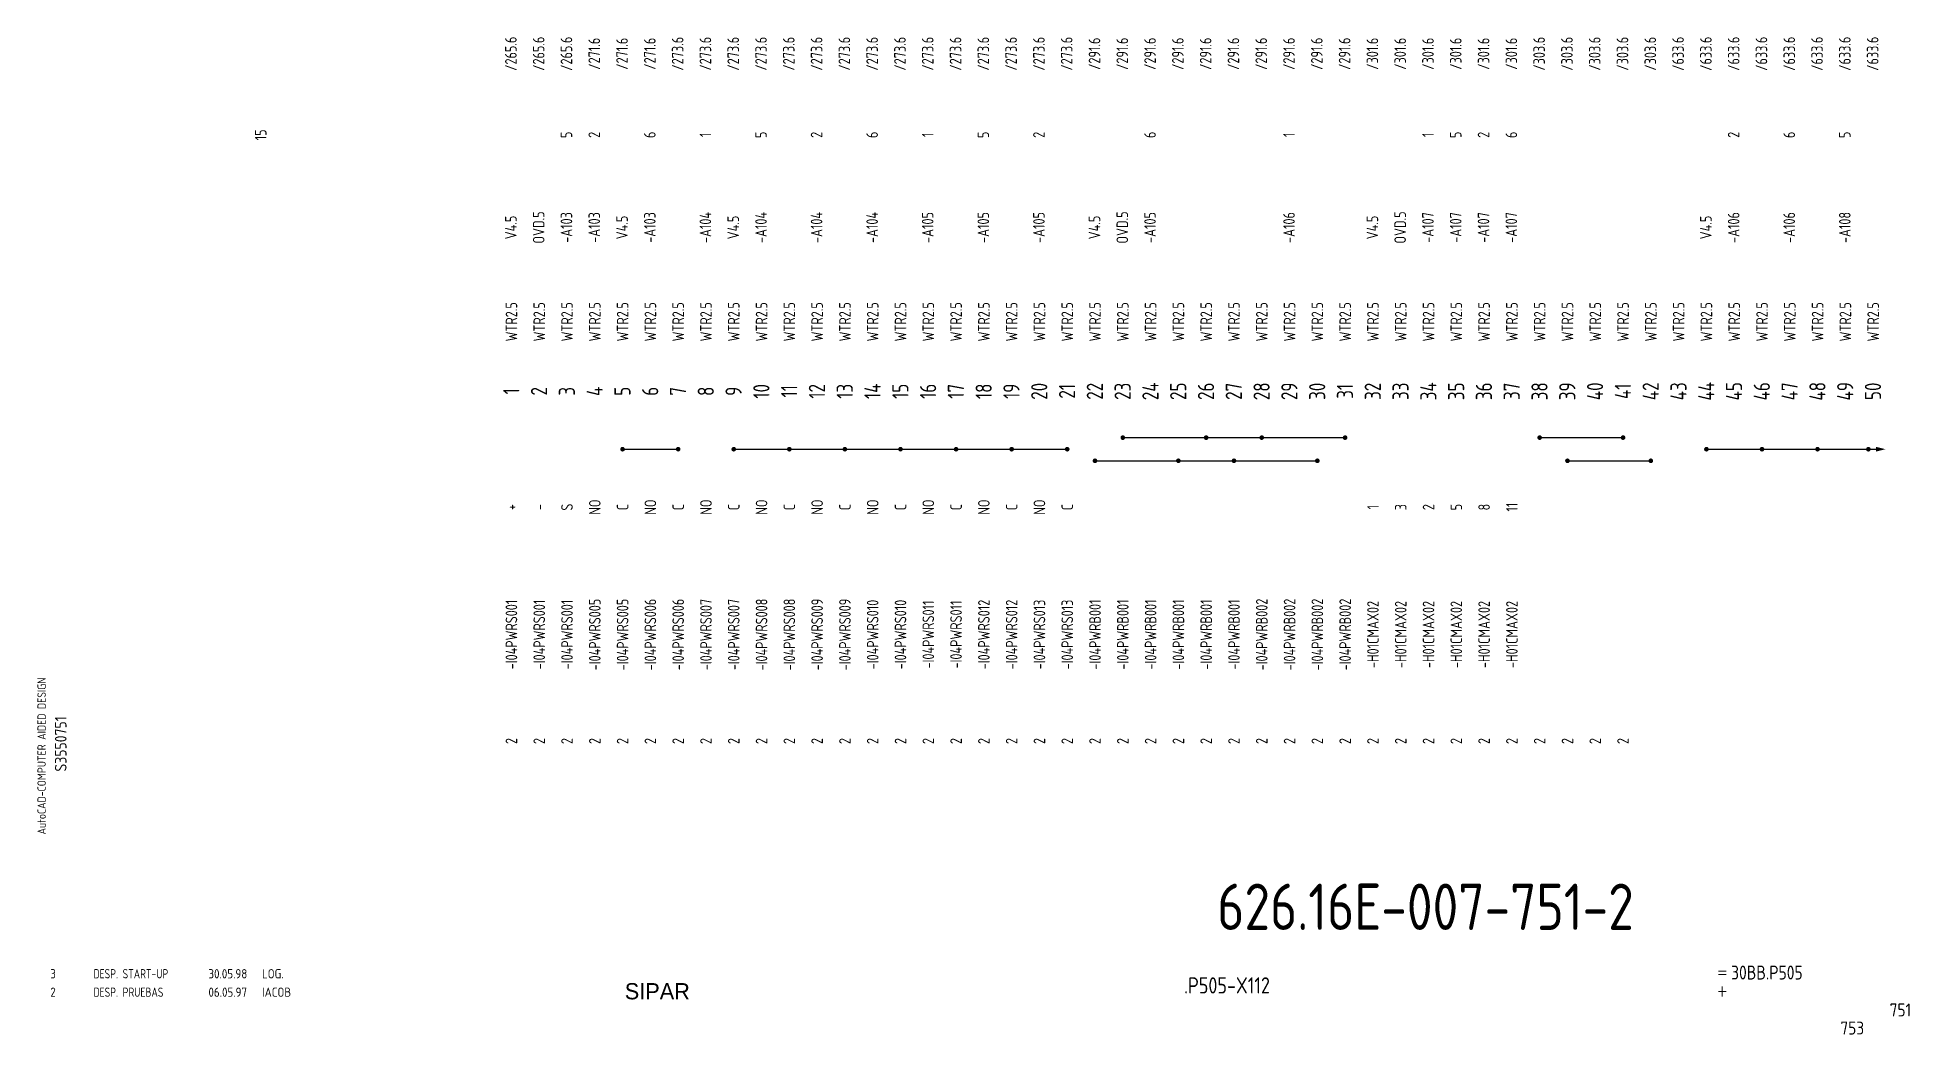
# Model space of a CAD drawing. Extents: x 10 to 414, y 6 to 221.
import ezdxf
from ezdxf.enums import TextEntityAlignment as Align

# ---------------------------------------------------------------- set-up
doc = ezdxf.new("R2010")
doc.units = 0
doc.header["$LTSCALE"] = 5
doc.header["$MEASUREMENT"] = 0
doc.layers.get('0').update_dxf_attribs({"linetype": 'CONTINUOUS'})
doc.layers.add('3', color=3, linetype='CONTINUOUS')
doc.layers.add('CART', color=7, linetype='CONTINUOUS')
doc.styles.add('DIN', font='DIN.shx', dxfattribs={"width": 0.85})
doc.styles.add('N', font='ROMANS', dxfattribs={"width": 0.85, "height": 3})
doc.styles.add('X', font='UNIV.SHX', dxfattribs={"height": 3.5})

msp = doc.modelspace()

# ---------------------------------------------------------------- linework, layer by layer
at = {"linetype": 'Continuous'}
for p, q in [((244, 134.5), (292, 134.5)), ((334, 134.5), (352, 134.5)), ((136, 132), (148, 132)), ((160, 132), (232, 132)), ((238, 129.5), (286, 129.5)), ((340, 129.5), (358, 129.5))]:
    msp.add_line(p, q, dxfattribs=at)
msp.add_line((370, 132), (406.65, 132))
at = {"const_width": 0.5}
for points in [[(243.75, 134.5, -1), (244.25, 134.5, -1)], [(261.75, 134.5, -1), (262.25, 134.5, -1)], [(273.75, 134.5, -1), (274.25, 134.5, -1)], [(291.75, 134.5, -1), (292.25, 134.5, -1)], [(333.75, 134.5, 1), (334.25, 134.5, 1)], [(351.75, 134.5, 1), (352.25, 134.5, 1)], [(135.75, 132, 1), (136.25, 132, 1)], [(147.75, 132, 1), (148.25, 132, 1)], [(159.75, 132, 1), (160.25, 132, 1)], [(171.75, 132, 1), (172.25, 132, 1)], [(183.75, 132, 1), (184.25, 132, 1)], [(195.75, 132, 1), (196.25, 132, 1)], [(207.75, 132, 1), (208.25, 132, 1)], [(219.75, 132, 1), (220.25, 132, 1)], [(231.75, 132, 1), (232.25, 132, 1)], [(237.75, 129.5, 1), (238.25, 129.5, 1)], [(255.75, 129.5, 1), (256.25, 129.5, 1)], [(267.75, 129.5, 1), (268.25, 129.5, 1)], [(285.75, 129.5, 1), (286.25, 129.5, 1)], [(339.75, 129.5, 1), (340.25, 129.5, 1)], [(357.75, 129.5, 1), (358.25, 129.5, 1)], [(369.75, 132, 1), (370.25, 132, 1)], [(381.75, 132, 1), (382.25, 132, 1)], [(393.75, 132, 1), (394.25, 132, 1)], [(404.72, 132, 1), (405.22, 132, 1)]]:
    msp.add_lwpolyline(points, format="xyb", close=True, dxfattribs=at)
at = {"linetype": 'Continuous'}
msp.add_lwpolyline([(408.65, 132, 0, 1, 0), (406.65, 132, 1, 1, 0)], format="xyseb", dxfattribs=at)

# ---------------------------------------------------------------- texts
at = {"style": 'DIN', "width": 0.8}
for s, p in [('/265.6', (111.88, 217.36)), ('/265.6', (117.88, 217.36)), ('/265.6', (123.88, 217.36)), ('/271.6', (129.88, 217.36)), ('/271.6', (135.88, 217.36)), ('/271.6', (141.88, 217.36)), ('/273.6', (147.88, 217.36)), ('/273.6', (153.88, 217.36)), ('/273.6', (159.88, 217.36)), ('/273.6', (165.88, 217.36)), ('/273.6', (171.88, 217.36)), ('/273.6', (177.88, 217.36)), ('/273.6', (183.88, 217.36)), ('/273.6', (189.88, 217.36)), ('/273.6', (195.88, 217.36)), ('/273.6', (201.88, 217.36)), ('/273.6', (207.88, 217.36)), ('/273.6', (213.88, 217.36)), ('/273.6', (219.88, 217.36)), ('/273.6', (225.88, 217.36)), ('/273.6', (231.88, 217.36)), ('/291.6', (237.88, 217.36)), ('/291.6', (243.88, 217.36)), ('/291.6', (249.88, 217.36)), ('/291.6', (255.88, 217.36)), ('/291.6', (261.88, 217.36)), ('/291.6', (267.88, 217.36)), ('/291.6', (273.88, 217.36)), ('/291.6', (279.88, 217.36)), ('/291.6', (285.88, 217.36)), ('/291.6', (291.88, 217.36)), ('/301.6', (297.88, 217.36)), ('/301.6', (303.88, 217.36)), ('/301.6', (309.88, 217.36)), ('/301.6', (315.88, 217.36)), ('/301.6', (321.88, 217.36)), ('/301.6', (327.88, 217.36)), ('/303.6', (333.88, 217.36)), ('/303.6', (339.88, 217.36)), ('/303.6', (345.88, 217.36)), ('/303.6', (351.88, 217.36)), ('/303.6', (357.88, 217.36)), ('/633.6', (363.88, 217.36)), ('/633.6', (369.88, 217.36)), ('/633.6', (375.88, 217.36)), ('/633.6', (381.88, 217.36)), ('/633.6', (387.88, 217.36)), ('/633.6', (393.88, 217.36)), ('/633.6', (399.88, 217.36)), ('/633.6', (405.88, 217.36)), ('15', (57.88, 199.86)), ('15', (57.88, 199.86)), ('5', (123.88, 199.86)), ('2', (129.88, 199.86)), ('6', (141.88, 199.86)), ('1', (153.88, 199.86)), ('5', (165.88, 199.86)), ('2', (177.88, 199.86)), ('6', (189.88, 199.86)), ('1', (201.88, 199.86)), ('5', (213.88, 199.86)), ('2', (225.88, 199.86)), ('6', (249.88, 199.86)), ('1', (279.88, 199.86)), ('1', (309.88, 199.86)), ('5', (315.88, 199.86)), ('2', (321.88, 199.86)), ('6', (327.88, 199.86)), ('2', (375.88, 199.86)), ('6', (387.88, 199.86)), ('5', (399.88, 199.86)), ('V4.5', (111.88, 179.86)), ('OVD.5', (117.88, 179.86)), ('-A103', (123.88, 179.86)), ('-A103', (129.88, 179.86)), ('V4.5', (135.88, 179.86)), ('-A103', (141.88, 179.86)), ('-A104', (153.88, 179.86)), ('V4.5', (159.88, 179.86)), ('-A104', (165.88, 179.86)), ('-A104', (177.88, 179.86)), ('-A104', (189.88, 179.86)), ('-A105', (201.88, 179.86)), ('-A105', (213.88, 179.86)), ('-A105', (225.88, 179.86)), ('V4.5', (237.88, 179.86)), ('OVD.5', (243.88, 179.86)), ('-A105', (249.88, 179.86)), ('-A106', (279.88, 179.86)), ('V4.5', (297.88, 179.86)), ('OVD.5', (303.88, 179.86)), ('-A107', (309.88, 179.86)), ('-A107', (315.88, 179.86)), ('-A107', (321.88, 179.86)), ('-A107', (327.88, 179.86)), ('V4.5', (369.88, 179.86)), ('-A106', (375.88, 179.86)), ('-A106', (387.88, 179.86)), ('-A108', (399.88, 179.86)), ('WTR2.5', (112, 159.5)), ('WTR2.5', (118, 159.5)), ('WTR2.5', (124, 159.5)), ('WTR2.5', (130, 159.5)), ('WTR2.5', (136, 159.5)), ('WTR2.5', (142, 159.5)), ('WTR2.5', (148, 159.5)), ('WTR2.5', (154, 159.5)), ('WTR2.5', (160, 159.5)), ('WTR2.5', (166, 159.5)), ('WTR2.5', (172, 159.5)), ('WTR2.5', (178, 159.5)), ('WTR2.5', (184, 159.5)), ('WTR2.5', (190, 159.5)), ('WTR2.5', (196, 159.5)), ('WTR2.5', (202, 159.5)), ('WTR2.5', (208, 159.5)), ('WTR2.5', (214, 159.5)), ('WTR2.5', (220, 159.5)), ('WTR2.5', (226, 159.5)), ('WTR2.5', (232, 159.5)), ('WTR2.5', (238, 159.5)), ('WTR2.5', (244, 159.5)), ('WTR2.5', (250, 159.5)), ('WTR2.5', (256, 159.5)), ('WTR2.5', (262, 159.5)), ('WTR2.5', (268, 159.5)), ('WTR2.5', (274, 159.5)), ('WTR2.5', (280, 159.5)), ('WTR2.5', (286, 159.5)), ('WTR2.5', (292, 159.5)), ('WTR2.5', (298, 159.5)), ('WTR2.5', (304, 159.5)), ('WTR2.5', (310, 159.5)), ('WTR2.5', (316, 159.5)), ('WTR2.5', (322, 159.5)), ('WTR2.5', (328, 159.5)), ('WTR2.5', (334, 159.5)), ('WTR2.5', (340, 159.5)), ('WTR2.5', (346, 159.5)), ('WTR2.5', (352, 159.5)), ('WTR2.5', (358, 159.5)), ('WTR2.5', (364, 159.5)), ('WTR2.5', (370, 159.5)), ('WTR2.5', (376, 159.5)), ('WTR2.5', (382, 159.5)), ('WTR2.5', (388, 159.5)), ('WTR2.5', (394, 159.5)), ('WTR2.5', (400, 159.5)), ('WTR2.5', (406, 159.5)), ('+', (112, 119.5)), ('-', (118, 119.5)), ('S', (124, 119.5)), ('NO', (130, 119.5)), ('C', (136, 119.5)), ('NO', (142, 119.5)), ('C', (148, 119.5)), ('NO', (154, 119.5)), ('C', (160, 119.5)), ('NO', (166, 119.5)), ('C', (172, 119.5)), ('NO', (178, 119.5)), ('C', (184, 119.5)), ('NO', (190, 119.5)), ('C', (196, 119.5)), ('NO', (202, 119.5)), ('C', (208, 119.5)), ('NO', (214, 119.5)), ('C', (220, 119.5)), ('NO', (226, 119.5)), ('C', (232, 119.5)), ('1', (298, 119.5)), ('3', (304, 119.5)), ('2', (310, 119.5)), ('5', (316, 119.5)), ('8', (322, 119.5)), ('11', (328, 119.5)), ('-I04PWRS001', (112, 92)), ('-I04PWRS001', (118, 92)), ('-I04PWRS001', (124, 92)), ('-I04PWRS005', (130, 92)), ('-I04PWRS005', (136, 92)), ('-I04PWRS006', (142, 92)), ('-I04PWRS006', (148, 92)), ('-I04PWRS007', (154, 92)), ('-I04PWRS007', (160, 92)), ('-I04PWRS008', (166, 92)), ('-I04PWRS008', (172, 92)), ('-I04PWRS009', (178, 92)), ('-I04PWRS009', (184, 92)), ('-I04PWRS010', (190, 92)), ('-I04PWRS010', (196, 92)), ('-I04PWRS011', (202, 92)), ('-I04PWRS011', (208, 92)), ('-I04PWRS012', (214, 92)), ('-I04PWRS012', (220, 92)), ('-I04PWRS013', (226, 92)), ('-I04PWRS013', (232, 92)), ('-I04PWRB001', (238, 92)), ('-I04PWRB001', (244, 92)), ('-I04PWRB001', (250, 92)), ('-I04PWRB001', (256, 92)), ('-I04PWRB001', (262, 92)), ('-I04PWRB001', (268, 92)), ('-I04PWRB002', (274, 92)), ('-I04PWRB002', (280, 92)), ('-I04PWRB002', (286, 92)), ('-I04PWRB002', (292, 92)), ('-H01CMAX02', (298, 92)), ('-H01CMAX02', (304, 92)), ('-H01CMAX02', (310, 92)), ('-H01CMAX02', (316, 92)), ('-H01CMAX02', (322, 92)), ('-H01CMAX02', (328, 92)), ('2', (112, 69)), ('2', (118, 69)), ('2', (124, 69)), ('2', (130, 69)), ('2', (136, 69)), ('2', (142, 69)), ('2', (148, 69)), ('2', (154, 69)), ('2', (160, 69)), ('2', (166, 69)), ('2', (172, 69)), ('2', (178, 69)), ('2', (184, 69)), ('2', (190, 69)), ('2', (196, 69)), ('2', (202, 69)), ('2', (208, 69)), ('2', (214, 69)), ('2', (220, 69)), ('2', (226, 69)), ('2', (232, 69)), ('2', (238, 69)), ('2', (244, 69)), ('2', (250, 69)), ('2', (256, 69)), ('2', (262, 69)), ('2', (268, 69)), ('2', (274, 69)), ('2', (280, 69)), ('2', (286, 69)), ('2', (292, 69)), ('2', (298, 69)), ('2', (304, 69)), ('2', (310, 69)), ('2', (316, 69)), ('2', (322, 69)), ('2', (328, 69)), ('2', (334, 69)), ('2', (340, 69)), ('2', (346, 69)), ('2', (352, 69))]:
    msp.add_text(s, height=2.5, rotation=90, dxfattribs=at).set_placement(p, align=Align.MIDDLE)
at = {"color": 6, "style": 'DIN', "width": 0.8}
for s, p in [('10', (165.96, 144.5)), ('12', (177.96, 144.5)), ('13', (183.96, 144.5)), ('14', (189.96, 144.5)), ('15', (195.96, 144.5)), ('16', (201.96, 144.5)), ('17', (207.96, 144.5)), ('18', (213.96, 144.5)), ('19', (219.96, 144.5)), ('20', (225.96, 144.5)), ('21', (231.96, 144.5)), ('22', (237.96, 144.5)), ('23', (243.96, 144.5)), ('24', (249.96, 144.5)), ('25', (255.96, 144.5)), ('26', (261.96, 144.5)), ('27', (267.96, 144.5)), ('28', (273.96, 144.5)), ('29', (279.96, 144.5)), ('30', (285.96, 144.5)), ('31', (291.96, 144.5)), ('32', (297.96, 144.5)), ('33', (303.96, 144.5)), ('34', (309.96, 144.5)), ('35', (315.96, 144.5)), ('36', (321.96, 144.5)), ('37', (327.96, 144.5)), ('38', (333.96, 144.5)), ('39', (339.96, 144.5)), ('40', (345.96, 144.5)), ('41', (351.96, 144.5)), ('42', (357.96, 144.5)), ('43', (363.96, 144.5)), ('44', (369.96, 144.5)), ('45', (375.96, 144.5)), ('46', (381.96, 144.5)), ('47', (387.96, 144.5)), ('48', (393.96, 144.5)), ('49', (399.96, 144.5)), ('50', (405.96, 144.5)), ('1', (111.96, 144.5)), ('2', (117.96, 144.5)), ('3', (123.96, 144.5)), ('4', (129.96, 144.5)), ('5', (135.96, 144.5)), ('6', (141.96, 144.5)), ('7', (147.96, 144.5)), ('8', (153.96, 144.5)), ('9', (159.96, 144.5)), ('11', (171.96, 144.5))]:
    msp.add_text(s, height=3.5, rotation=90, dxfattribs=at).set_placement(p, align=Align.MIDDLE)
at = {"color": 3, "style": 'DIN'}
for s, width, p in [('3', 0.9, (12.45, 17.77)), ('DESP. START-UP', 0.8, (21.76, 17.77)), ('30.05.98', 0.9, (46.59, 17.77)), ('LOG.', 0.9, (58.16, 17.77)), ('2', 0.9, (12.45, 13.79)), ('DESP. PRUEBAS', 0.8, (21.76, 13.79)), ('06.05.97', 0.9, (46.59, 13.79)), ('IACOB', 0.9, (58.16, 13.79))]:
    msp.add_text(s, height=2, dxfattribs=dict(at, width=width)).set_placement(p)
at = {"color": 2, "insert": (264.38, 38.23), "char_height": 10, "width": 111.0411, "attachment_point": 1, "style": 'DIN'}
msp.add_mtext('626.16E-007-751-2', dxfattribs=at)
at = {"layer": '3', "color": 2, "style": 'DIN', "width": 0.85}
msp.add_text('.P505-X112', height=3.5, dxfattribs=at).set_placement((266.5, 14.51), align=Align.CENTER)
at = {"layer": 'CART', "color": 1, "style": 'DIN', "width": 0.9}
msp.add_text('AutoCAD-COMPUTER AIDED DESIGN', height=1.8, rotation=90, dxfattribs=at).set_placement((11.47, 48.84))
at = {"layer": 'CART', "color": 3, "style": 'N', "width": 0.85}
for s, p in [('=', (372.24, 17.91)), ('+', (372.24, 13.87))]:
    msp.add_text(s, height=2.5, dxfattribs=at).set_placement(p)
at = {"layer": 'CART', "color": 3, "style": 'DIN', "width": 0.9, "flags": 1}
msp.add_attdef('S3550751', text='', height=2.5, rotation=90, dxfattribs=at).set_placement((15.95, 68.38), align=Align.CENTER)
at = {"layer": 'CART', "color": 3, "style": 'DIN', "width": 0.85}
msp.add_attdef('30BB.P505', text='', height=3, dxfattribs=at).set_placement((375.33, 16.63), align=Align.BOTTOM_LEFT)
at = {"layer": 'CART', "color": 6, "style": 'X', "flags": 1}
msp.add_attdef('SIPAR', text='', height=3.5, dxfattribs=at).set_placement((143.5, 15), align=Align.MIDDLE)
at = {"layer": 'CART', "color": 2, "style": 'DIN', "width": 0.9, "flags": 1}
msp.add_attdef('751', text='', height=2.8, dxfattribs=at).set_placement((414.2, 9.56), align=Align.RIGHT)
at = {"layer": 'CART', "color": 7, "style": 'DIN', "width": 0.9, "flags": 1}
msp.add_attdef('753', (398.93, 5.65), '', height=2.8, dxfattribs=at)

doc.saveas('drawing.dxf')
